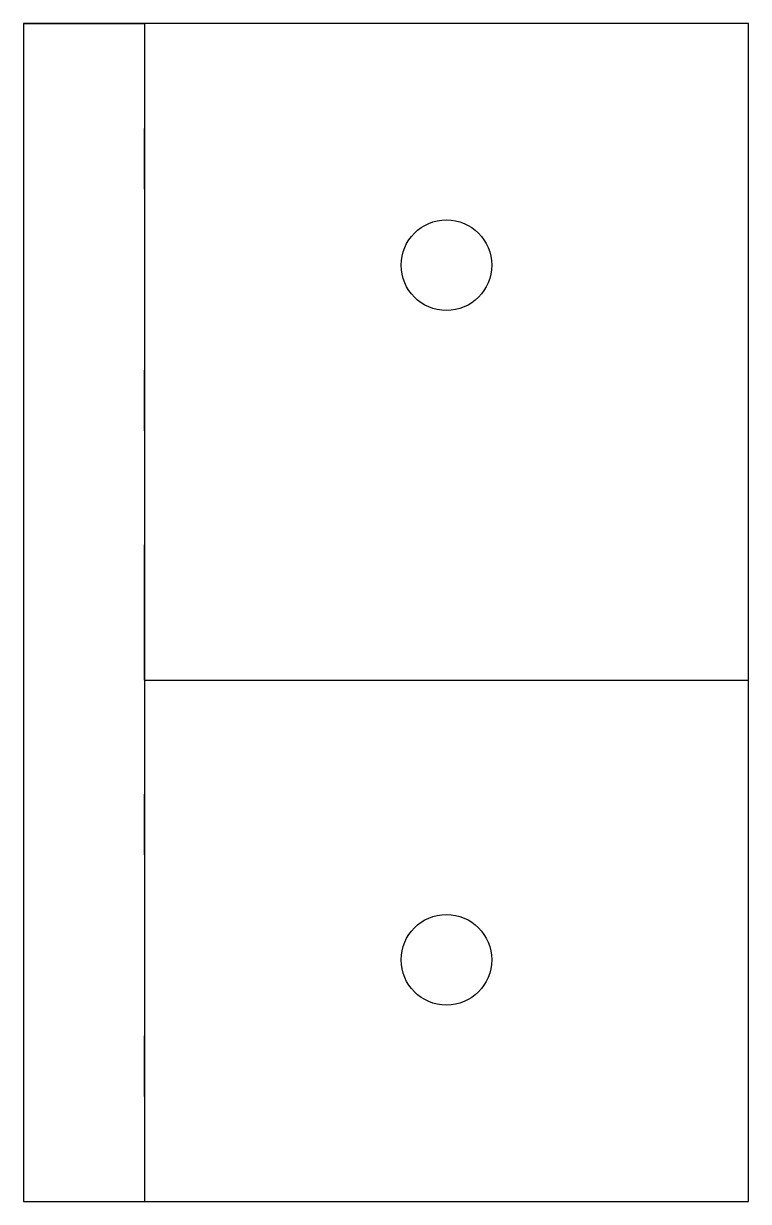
# Model space of a CAD drawing. Header units: inches. Extents: x 1.53 to 7.53, y -0.63 to 9.12.
import ezdxf

# ---------------------------------------------------------------- set-up
doc = ezdxf.new("R2010")
doc.units = ezdxf.units.IN
doc.header["$MEASUREMENT"] = 0

msp = doc.modelspace()

# ---------------------------------------------------------------- linework, layer by layer
for p, q in [((7.5269, 9.1212), (1.5269, 9.1212)), ((1.5269, 9.1212), (1.5269, -0.6288)), ((1.5269, 9.1212, 6.5), (2.5269, 9.1212, 6.5)), ((2.5269, 9.1212, 6.5), (2.5269, -0.6288, 6.5)), ((7.5269, -0.6288), (7.5269, 9.1212)), ((7.5269, 9.1212), (7.5269, 9.1212, 1)), ((2.5269, 3.6862, 6.5), (2.5269, 4.8062, 6.5)), ((1.5269, -0.6288), (7.5269, -0.6288)), ((2.5269, -0.6288, 6.5), (2.5269, -0.6288, 1)), ((7.5269, -0.6288), (7.5269, -0.6288, 1))]:
    msp.add_line(p, q)
at = {"extrusion": (1, 0, 0)}
for p, q in [((7.5269, -0.6288, 1), (7.5269, 9.1212, 1)), ((2.5269, 3.6862, 6.5), (2.5269, 3.6862, 1)), ((2.5269, 3.6862, 1), (7.5269, 3.6862, 1)), ((2.5269, 3.6862, 6.5), (7.5269, 3.6862, 1))]:
    msp.add_line(p, q, dxfattribs=at)
at = {"extrusion": (0, -1, 0)}
for p, q in [((1.5269, -0.6288, 6.5), (2.5269, -0.6288, 6.5)), ((2.5269, -0.6288, 1), (7.5269, -0.6288, 1))]:
    msp.add_line(p, q, dxfattribs=at)
at = {"extrusion": (1, 0, 0)}
for centre in [(8.0012, 5, 2.5269), (8.0012, 2.5, 2.5269), (6.0012, 5, 2.5269), (6.0012, 2.5, 2.5269), (2.4912, 5, 2.5269), (2.4912, 2.5, 2.5269), (0.4912, 5, 2.5269), (0.4912, 2.5, 2.5269)]:
    msp.add_circle(centre, 0.25, dxfattribs=at)
for centre in [(5.0269, 7.1212, 1), (5.0269, 1.3712, 1)]:
    msp.add_circle(centre, 0.375)

doc.saveas('drawing.dxf')
